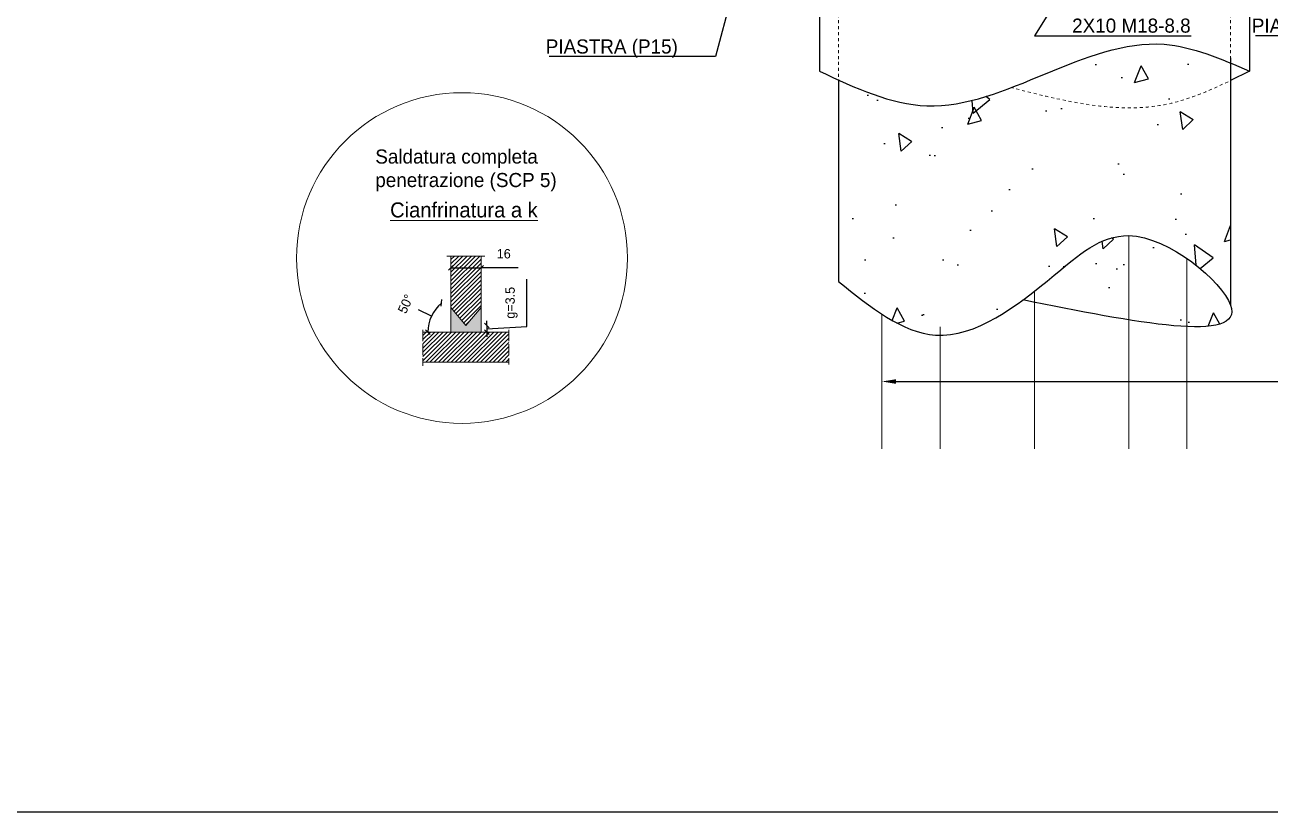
# Model space of a CAD drawing. Header units: millimetres. Extents: x -6949 to 549764, y -83146 to 127128.
# Drawn here: x 13927 to 15250, y -48298 to -47461 of the extents above; entities that cross this region are included whole.
import ezdxf
from ezdxf import colors
from ezdxf.entities.mleader import LeaderData, LeaderLine
from ezdxf.math import Vec2, Vec3

# ---------------------------------------------------------------- set-up
doc = ezdxf.new("R2010")
doc.units = ezdxf.units.MM
doc.linetypes.add('ACAD_ISO02W100', pattern=[15, 12, -3])
doc.linetypes.add('Tratto', pattern=[6.35, 3.175, -3.175])
for name, color, linetype, lineweight in [('armatura', 1, 'Continuous', 15), ('S-BEAM', 5, 'Continuous', 18), ('sezione', 1, 'ACAD_ISO02W100', 20), ('tratteggio', 253, 'Tratto', 15)]:
    doc.layers.add(name, color=color, linetype=linetype, lineweight=lineweight)
doc.layers.add('quote', color=7, linetype='Continuous', lineweight=5, true_color=0x383838)
doc.styles.get("Standard").update_dxf_attribs({"font": ''})
doc.styles.get('Standard').set_extended_font_data('Bahnschrift Light')
doc.dimstyles.new('per cianfrini', dxfattribs={"dimtxt": 10, "dimasz": 5, "dimexe": 0.18, "dimexo": 0.0625, "dimgap": 10, "dimtad": 2, "dimdec": 0, "dimlfac": 0.5, "dimzin": 0, "dimdsep": 46, "dimtxsty": 'Standard', "dimblk": 'OBLIQUE', "dimcen": 0, "dimse1": 1, "dimse2": 1, "dimadec": 0, "dimazin": 0, "dimtfac": 1, "dimtdec": 0, "dimtofl": 0, "dimtmove": 1, "dimatfit": 3, "dimfxl": 1, "dimtolj": 1, "dimtzin": 0, "dimarcsym": 1})

# ---------------------------------------------------------------- blocks, each defined once
blk = doc.blocks.new('_Oblique')
at = {"color": 0, "linetype": 'ByBlock', "lineweight": -2}
blk.add_line((-0.5, -0.5), (0.5, 0.5), dxfattribs=at)
blk = doc.blocks.new('*D1908')
at = {"layer": 'Defpoints', "color": 0, "transparency": 16777216}
for p in [(14395.5, -47780.4), (14405.5, -47787.4), (14417.6, -47787.4)]:
    blk.add_point(p, dxfattribs=at)
at = {"layer": 'quote', "color": 0, "lineweight": -2, "transparency": 16777216}
for p, q in [((14460.4, -47781.4), (14460.4, -47731)), ((14417.6, -47780.4), (14417.6, -47775.4)), ((14417.6, -47780.4), (14417.6, -47787.4)), ((14417.6, -47783.9), (14460.4, -47781.4)), ((14417.6, -47787.4), (14417.6, -47792.4))]:
    blk.add_line(p, q, dxfattribs=at)
at = {"layer": 'quote', "color": 0, "lineweight": -2, "transparency": 16777216, "xscale": 5, "yscale": 5, "zscale": 5}
for p, rotation in [((14417.6, -47780.4), 270), ((14417.6, -47787.4), 90)]:
    blk.add_blockref('_Oblique', p, dxfattribs=dict(at, rotation=rotation))
at = {"layer": 'quote', "color": 0, "transparency": 16777216, "insert": (14443.9, -47756.2), "char_height": 10, "attachment_point": 5, "rotation": 90}
blk.add_mtext('\\A1;g=3.5', dxfattribs=at)
blk = doc.blocks.new('*D1909')
at = {"layer": 'Defpoints', "color": 0, "transparency": 16777216}
for p in [(14411.5, -47719.1), (14379.5, -47764.5), (14411.5, -47764.5)]:
    blk.add_point(p, dxfattribs=at)
at = {"layer": 'quote', "color": 0, "lineweight": -2, "transparency": 16777216}
for p in [(14379.5, -47719.1), (14450.9, -47719.1)]:
    blk.add_line(p, (14411.5, -47719.1), dxfattribs=at)
at = {"layer": 'quote', "color": 0, "lineweight": -2, "transparency": 16777216, "xscale": 5, "yscale": 5, "zscale": 5, "rotation": 180}
blk.add_blockref('_Oblique', (14379.5, -47719.1), dxfattribs=at)
at = {"layer": 'quote', "color": 0, "lineweight": -2, "transparency": 16777216, "xscale": 5, "yscale": 5, "zscale": 5}
blk.add_blockref('_Oblique', (14411.5, -47719.1), dxfattribs=at)
at = {"layer": 'quote', "color": 0, "transparency": 16777216, "insert": (14435.7, -47704.1), "char_height": 10, "attachment_point": 5}
blk.add_mtext('\\A1;16', dxfattribs=at)
blk = doc.blocks.new('*D1910')
at = {"layer": 'Defpoints', "color": 0, "transparency": 16777216}
for p in [(14361.8, -47765.1), (14380.4, -47769.3), (14349.8, -47787.4), (14395.5, -47787.4), (14441.2, -47787.4)]:
    blk.add_point(p, dxfattribs=at)
at = {"layer": 'quote', "color": 0, "lineweight": -2, "transparency": 16777216}
blk.add_line((14358.9, -47770.3), (14345.1, -47763.8), dxfattribs=at)
blk.add_arc((14395.5, -47787.4), 40.4, 130, 180, dxfattribs=at)
at = {"layer": 'quote', "color": 0, "lineweight": -2, "transparency": 16777216, "xscale": 5, "yscale": 5, "zscale": 5}
for p, rotation in [((14369.6, -47756.4), 39.99999999998298), ((14355.1, -47787.4), 269.9999999999943)]:
    blk.add_blockref('_Oblique', p, dxfattribs=dict(at, rotation=rotation))
at = {"layer": 'quote', "color": 0, "transparency": 16777216, "insert": (14331.4, -47757.4), "char_height": 10, "attachment_point": 5, "rotation": 65}
blk.add_mtext('\\A1;50°', dxfattribs=at)

msp = doc.modelspace()

# ---------------------------------------------------------------- hatches: boundary and pattern name
h = msp.add_hatch()
h.set_pattern_fill('AR-CONC', color=256, angle=48)
edge = h.paths.add_edge_path()
edge.add_spline(control_points=[(15208.5, -47519.7), (15186.1, -47530.5), (15112.4, -47562.2), (15031.6, -47541.6), (14975.4, -47527.3)], knot_values=[21.801139, 21.801139, 21.801139, 21.801139, 94.84451, 260.815544, 260.815544, 260.815544, 260.815544], degree=3, periodic=0)
edge.add_spline(control_points=[(14975.4, -47527.3), (14945.3, -47538.8), (14883.4, -47557.1), (14822.7, -47533.3), (14791.5, -47519.1)], knot_values=[21.09983, 21.09983, 21.09983, 21.09983, 114.133121, 212.827969, 212.827969, 212.827969, 212.827969], degree=3, periodic=0)
edge.add_line((14791.5, -47519.1), (14791.5, -47733.5))
edge.add_spline(control_points=[(14791.5, -47733.5), (14806.9, -47745.9), (14822.3, -47758.3), (14837.8, -47768.3)], knot_values=[0, 0, 0, 0, 53.419193, 53.419193, 53.419193, 53.419193], degree=3, periodic=0)
edge.add_spline(control_points=[(14837.8, -47768.3), (14856.6, -47780.5), (14877.2, -47790.1), (14898.1, -47790.8), (14899.8, -47790.8)], knot_values=[53.419193, 53.419193, 53.419193, 53.419193, 118.117284, 123.553186, 123.553186, 123.553186, 123.553186], degree=3, periodic=0)
edge.add_spline(control_points=[(14899.8, -47790.8), (14899.8, -47790.8), (14899.8, -47790.8), (14899.8, -47790.8)], knot_values=[123.553186, 123.553186, 123.553186, 123.553186, 123.571311, 123.571311, 123.571311, 123.571311], degree=3, periodic=0)
edge.add_spline(control_points=[(14899.8, -47790.8), (14933.2, -47790.8), (14967.4, -47769.4), (15000, -47743.9)], knot_values=[123.571311, 123.571311, 123.571311, 123.571311, 235.148749, 235.148749, 235.148749, 235.148749], degree=3, periodic=0)
edge.add_spline(control_points=[(15000, -47743.9), (15007.1, -47738.3), (15039.9, -47711.4), (15070.4, -47684.2), (15100.2, -47684.8), (15100.2, -47684.8)], knot_values=[235.148749, 235.148749, 235.148749, 235.148749, 259.466462, 348.963017, 349.13403, 349.13403, 349.13403, 349.13403], degree=3, periodic=0)
edge.add_spline(control_points=[(15100.2, -47684.8), (15120.2, -47685.2), (15142.7, -47695.6), (15162.1, -47709)], knot_values=[349.13403, 349.13403, 349.13403, 349.13403, 409.222106, 409.222106, 409.222106, 409.222106], degree=3, periodic=0)
edge.add_spline(control_points=[(15162.1, -47709), (15185.1, -47725), (15203.7, -47745.2), (15208.5, -47758.7)], knot_values=[409.222106, 409.222106, 409.222106, 409.222106, 480.202566, 480.202566, 480.202566, 480.202566], degree=3, periodic=0)
edge.add_line((15208.5, -47758.7), (15208.5, -47519.7))
edge = h.paths.add_edge_path()
edge.add_spline(control_points=[(15208.5, -47501.2), (15185, -47491.4), (15108.2, -47464.1), (15029.6, -47506.5), (14975.4, -47527.3)], knot_values=[212.827969, 212.827969, 212.827969, 212.827969, 287.003703, 454.511818, 454.511818, 454.511818, 454.511818], degree=3, periodic=0)
edge.add_spline(control_points=[(14975.4, -47527.3), (15031.6, -47541.6), (15112.4, -47562.2), (15186.1, -47530.5), (15208.5, -47519.7)], knot_values=[21.801139, 21.801139, 21.801139, 21.801139, 187.772173, 260.815544, 260.815544, 260.815544, 260.815544], degree=3, periodic=0)
edge.add_line((15208.5, -47519.7), (15208.5, -47501.2))
h = msp.add_hatch()
h.set_pattern_fill('AR-CONC', color=256, angle=48)
h.set_pattern_definition([(98, (-2529.11, 7578.97), (133.7504, 124.72426), [19.05, -209.55]), (43, (-2529.1, 7578.97), (-165.56536, 101.651), [15.24, -167.6406]), (148.45144, (-2517.96, 7589.36), (-31.81497, 226.3753), [16.19, -178.09024]), (94.1842, (-2566.86, 7612.96), (212.6308, 173.3192), [28.575, -314.325]), (144.63556, (-2549.14, 7627.4), (-25.0191, 341.986), [24.285, -267.1356]), (39.18415, (-2566.86, 7612.96), (-25.0191, 341.986), [22.86, -251.4597]), (69, (-2540.43, 7623.34), (177.4477, 44.24268), [19.05, -209.55]), (14, (-2540.43, 7623.34), (-95.5247, 169.17366), [15.24, -167.64]), (119.45145, (-2525.64, 7627.02), (81.923, 213.41634), [16.19, -178.08994]), (85.5, (-2529.11, 7578.97), (-60.76996, 58.873644), [0, -165.608, 0, -170.18, 0, -168.275]), (55.5, (-2529.11, 7578.97), (-29.7376, 116.69058), [0, -97.028, 0, -161.798, 0, -64.135]), (15.5, (-2567.01, 7536.874), (94.9851, 96.93017), [0, -63.5, 0, -198.12, 0, -262.89]), (5.5, (-2584, 7518), (80.2222, 127.09508), [0, -82.55, 0, -131.572, 0, -186.69])])
edge = h.paths.add_edge_path()
edge.add_spline(control_points=[(15052.7, -47701.7), (15067.5, -47691.5), (15093.5, -47679.5), (15125.2, -47688.9), (15137.9, -47694.9)], knot_values=[296.943431, 296.943431, 296.943431, 296.943431, 348.963017, 385.423919, 385.423919, 385.423919, 385.423919], degree=3, periodic=0)
edge.add_line((15137.9, -47694.9), (15137.9, -47779.6))
edge.add_spline(control_points=[(15137.9, -47779.6), (15113.3, -47776.9), (15083.9, -47771.9), (15052.7, -47766)], knot_values=[599.118576, 599.118576, 599.118576, 599.118576, 659.961978, 659.961978, 659.961978, 659.961978], degree=3, periodic=0)
edge.add_line((15052.7, -47766), (15052.7, -47701.7))
edge = h.paths.add_edge_path()
edge.add_spline(control_points=[(15137.9, -47694.9), (15149.4, -47700.3), (15160.5, -47707.5), (15170.5, -47715.2)], knot_values=[385.423919, 385.423919, 385.423919, 385.423919, 418.092894, 418.092894, 418.092894, 418.092894], degree=3, periodic=0)
edge.add_line((15170.5, -47715.2), (15170.5, -47781.7))
edge.add_spline(control_points=[(15170.5, -47781.7), (15161, -47781.6), (15150, -47780.9), (15137.9, -47779.6)], knot_values=[569.345924, 569.345924, 569.345924, 569.345924, 599.118576, 599.118576, 599.118576, 599.118576], degree=3, periodic=0)
edge.add_line((15137.9, -47779.6), (15137.9, -47694.9))
edge = h.paths.add_edge_path()
edge.add_spline(control_points=[(15170.5, -47715.2), (15189.5, -47729.9), (15225.4, -47771.3), (15199, -47781.8), (15170.5, -47781.7)], knot_values=[418.092894, 418.092894, 418.092894, 418.092894, 480.202566, 569.345924, 569.345924, 569.345924, 569.345924], degree=3, periodic=0)
edge.add_line((15170.5, -47781.7), (15170.5, -47715.2))
edge = h.paths.add_edge_path()
edge.add_spline(control_points=[(15052.7, -47766), (15031.6, -47762), (15009.7, -47757.6), (14987.7, -47753.2)], knot_values=[659.961978, 659.961978, 659.961978, 659.961978, 701.048652, 701.048652, 701.048652, 701.048652], degree=3, periodic=0)
edge.add_spline(control_points=[(14791.5, -47733.5), (14825.6, -47760.9), (14900.4, -47821.1), (14992.5, -47751.5), (15042, -47709), (15052.7, -47701.7)], knot_values=[0, 0, 0, 0, 118.117284, 259.466462, 296.943431, 296.943431, 296.943431, 296.943431], degree=3, periodic=0)
edge.add_line((15052.7, -47701.7), (15052.7, -47766))
at = {"layer": 'quote', "true_color": 0xc7c8ca}
h = msp.add_hatch(dxfattribs=at)
h.set_pattern_fill('ANSI31', color=9)
h.set_pattern_definition([(45, (2259.892, -1696.186), (-2.24506403, 2.24506403), [])])
h.paths.add_polyline_path([(14379.5, -47761.3), (14395.5, -47780.4), (14411.5, -47761.3), (14411.5, -47706.5), (14379.5, -47706.5)])
at = {"layer": 'quote'}
h = msp.add_hatch(color=0, dxfattribs=at)
h.dxf.hatch_style = 1
h.paths.add_polyline_path([(14379.5, -47787.4), (14411.5, -47787.4), (14411.5, -47761.3), (14395.5, -47780.4), (14379.5, -47761.3)])
at = {"layer": 'quote', "true_color": 0xc7c8ca}
h = msp.add_hatch(dxfattribs=at)
h.set_pattern_fill('ANSI31', color=9)
h.set_pattern_definition([(45, (2379.187, -1250.677), (-2.24506403, 2.24506403), [])])
h.paths.add_polyline_path([(14441.2, -47819.4), (14441.2, -47787.4), (14349.8, -47787.4), (14349.8, -47819.4)])

# ---------------------------------------------------------------- linework, layer by layer
msp.add_lwpolyline([(10961.1, -45286.5), (16802.7, -45286.5), (16802.7, -48298.2), (10961.1, -48298.2)], close=True)
for points in [[(14771.5, -47334.9), (14771.5, -47509.8)], [(15228.5, -47334.9), (15228.5, -47509.8)], [(15208.5, -47495.5), (15208.5, -47758.7)], [(15228.5, -47509.8), (15208.5, -47519.7)], [(14791.5, -47518.8), (14791.5, -47733.5)]]:
    msp.add_lwpolyline(points)
for points in [[(14771.5, -47509.8), (14885.5, -47546.6), (15137.7, -47481.2), (15228.5, -47509.8)], [(14791.5, -47733.5), (14894.9, -47790.6), (15021, -47726.8), (15100, -47684.8), (15208.5, -47758.7), (14987.7, -47753.2)]]:
    msp.add_spline(points, degree=3)
at = {"layer": 'armatura'}
for points in [[(15100.2, -47684.8), (15100.2, -47911.6)], [(15162.1, -47709), (15162.1, -47911.6)], [(15000, -47743.9), (15000, -47911.6)], [(14837.8, -47768.3), (14837.8, -47911.6)], [(14899.8, -47781.8), (14899.8, -47911.6)], [(14899.8, -47790.8), (14899.8, -47911.6)]]:
    msp.add_lwpolyline(points, dxfattribs=at)
at = {"layer": 'quote'}
msp.add_lwpolyline([(14379.5, -47706.5), (14411.5, -47706.5)], dxfattribs=at)
msp.add_circle((14391.3, -47708.6), 175.9, dxfattribs=at)
at = {"layer": 'S-BEAM'}
for points in [[(14379.5, -47787.4), (14379.5, -47706.5)], [(14411.5, -47787.4), (14411.5, -47706.5)], [(14395.5, -47780.4), (14379.5, -47761.3)], [(14395.5, -47780.4), (14411.5, -47761.3)], [(14441.2, -47787.4), (14349.8, -47787.4)], [(14441.2, -47819.4), (14349.8, -47819.4)]]:
    msp.add_lwpolyline(points, dxfattribs=at)
at = {"layer": 'sezione'}
for points in [[(14375, -47706.5), (14415.5, -47706.5)], [(14349.8, -47785.1), (14349.8, -47823.4)], [(14441.2, -47785.1), (14441.2, -47822)]]:
    msp.add_lwpolyline(points, dxfattribs=at)
at = {"layer": 'tratteggio'}
for points in [[(14791.5, -47334.9), (14791.5, -47518.8)], [(15208.5, -47334.9), (15208.5, -47518.8)]]:
    msp.add_lwpolyline(points, dxfattribs=at)
msp.add_spline([(15228.5, -47509.8), (15140.4, -47545), (14975.4, -47527.3)], degree=3, dxfattribs=at)

# ---------------------------------------------------------------- texts
at = {"layer": 'quote', "color": 0, "insert": (14299.1, -47593.1), "char_height": 15, "attachment_point": 1}
msp.add_mtext_dynamic_manual_height_columns('Saldatura completa penetrazione (SCP 5)', width=279.735, gutter_width=1, heights=[0], dxfattribs=at)
at = {"layer": 'quote', "insert": (14301.7, -47649.4), "char_height": 16, "attachment_point": 1}
msp.add_mtext_dynamic_manual_height_columns('\\A1;\\pxqc;{\\LCianfrinatura a k}', width=183.312, gutter_width=2, heights=[0], dxfattribs=at)

# ---------------------------------------------------------------- dimensions: what is measured, and where the dimension line sits
at = {"layer": 'quote'}
dim = msp.add_linear_dim(base=(14411.5, -47719.1), p1=(14379.5, -47764.5), p2=(14411.5, -47764.5), text='16', dimstyle='per cianfrini', dxfattribs=at)
dim.commit()
dim.dimension.update_dxf_attribs({"geometry": '*D1909', "text_midpoint": (14435.7, -47722.3), "dimtype": 160})
dim = msp.add_linear_dim(base=(14417.6, -47787.4), p1=(14395.5, -47780.4), p2=(14405.5, -47787.4), angle=90, text='g=3.5', dimstyle='per cianfrini', dxfattribs=at)
dim.commit()
dim.dimension.update_dxf_attribs({"geometry": '*D1908', "text_midpoint": (14460.4, -47771.4), "dimtype": 160})
dim = msp.add_angular_dim_2l(base=(14361.8, -47765.1), line1=((14441.2, -47787.4), (14349.8, -47787.4)), line2=((14395.5, -47787.4), (14380.4, -47769.3)), dimstyle='per cianfrini', dxfattribs=at)
dim.commit()
dim.dimension.update_dxf_attribs({"geometry": '*D1910', "text_midpoint": (14331.4, -47757.4)})

# ---------------------------------------------------------------- leaders
ml = msp.add_multileader_mtext('Standard', dxfattribs=at)
ml.set_content('PIASTRA (P17)', color=256)
ml.set_leader_properties()
ml.build(insert=Vec2(0, 0))
ml.multileader.update_dxf_attribs({"text_left_attachment_type": 5, "text_right_attachment_type": 6, "dogleg_length": 30, "arrow_head_size": 15})
ctx = ml.context
ctx.base_point, ctx.char_height, ctx.arrow_head_size, ctx.landing_gap_size, ctx.plane_origin = Vec3(15233.1, -47473.7), 15, 15, 10, Vec3(15290.3, -47220.5)
ctx.left_attachment, ctx.right_attachment, ctx.text_align_type = 5, 6, 2
notes = []
notes.append((ctx, [(1, (1, 1, 0), (15411.5, -47472.1), (-1, 0), 30, [(0, [(15453.1, -47292.2)], 0, [])])]))
ctx.mtext.insert, ctx.mtext.alignment, ctx.mtext.flow_direction = Vec3(15371.5, -47453.8), 3, 5
ml = msp.add_multileader_mtext('Standard', dxfattribs=at)
ml.set_content('PIASTRA (P15)', color=256)
ml.set_leader_properties()
ml.build(insert=Vec2(0, 0))
ml.multileader.update_dxf_attribs({"text_left_attachment_type": 5, "text_right_attachment_type": 6, "dogleg_length": 30, "arrow_head_size": 15})
ctx = ml.context
ctx.base_point, ctx.char_height, ctx.arrow_head_size, ctx.landing_gap_size, ctx.plane_origin = Vec3(14481.6, -47495.8), 15, 15, 10, Vec3(14486.8, -47086.4)
ctx.left_attachment, ctx.right_attachment, ctx.text_align_type = 5, 6, 2
notes.append((ctx, [(1, (1, 1, 0), (14660.8, -47494.2), (-1, 0), 30, [(0, [(14703.3, -47334.9)], 0, [])])]))
ctx.mtext.insert, ctx.mtext.alignment, ctx.mtext.flow_direction = Vec3(14620.8, -47476), 3, 5
ml = msp.add_multileader_mtext('Standard', dxfattribs=at)
ml.set_content('2X10 M18-8.8', color=256)
ml.set_leader_properties()
ml.build(insert=Vec2(0, 0))
ml.multileader.update_dxf_attribs({"text_left_attachment_type": 5, "text_right_attachment_type": 6, "dogleg_length": 30, "arrow_head_size": 15})
ctx = ml.context
ctx.base_point, ctx.char_height, ctx.arrow_head_size, ctx.landing_gap_size, ctx.plane_origin = Vec3(15030, -47472), 15, 15, 10, Vec3(14932.5, -47363.9)
ctx.left_attachment, ctx.right_attachment = 5, 6
notes.append((ctx, [(0, (1, 1, 0), (15000, -47472), (1, 0), 30, [(1, [(14932.5, -47363.9), (15067.5, -47363.9)], 0, [])])]))
ctx.mtext.insert, ctx.mtext.flow_direction = Vec3(15040, -47453.8), 5
ml = msp.add_multileader_mtext('Standard', dxfattribs=at)
ml.set_content('10-{\\Fgreeks|c0;\\H1.33333x;Φ\\H0.75x;16}', color=256)
ml.set_leader_properties()
ml.build(insert=Vec2(0, 0))
ml.multileader.update_dxf_attribs({"text_left_attachment_type": 5, "text_right_attachment_type": 6, "dogleg_length": 30, "arrow_head_size": 15})
ctx = ml.context
ctx.base_point, ctx.char_height, ctx.arrow_head_size, ctx.landing_gap_size, ctx.plane_origin = Vec3(15265.8, -47840), 15, 15, 10, Vec3(14824.9, -48068.9)
ctx.left_attachment, ctx.right_attachment = 5, 6
notes.append((ctx, [(1, (1, 1, 0), (15201.6, -47840), (1, 0), 64.2, [(5, [(14837.8, -47840), (14899.8, -47840), (15000, -47840), (15100.2, -47840), (15100.2, -47840), (15162.1, -47840)], 0, [])])]))
ctx.mtext.insert, ctx.mtext.flow_direction = Vec3(15275.8, -47816), 5
for ctx, leaders in notes:
    for number, flags, end, landing, length, lines in leaders:
        leader = LeaderData()
        leader.index, (leader.has_last_leader_line, leader.has_dogleg_vector, leader.attachment_direction) = number, flags
        leader.last_leader_point, leader.dogleg_vector, leader.dogleg_length = Vec3(end), Vec3(landing), length
        for number, points, colour, breaks in lines:
            line = LeaderLine()
            line.index, line.vertices, line.color, line.breaks = number, Vec3.list(points), colors.encode_raw_color(colour), breaks
            leader.lines.append(line)
        ctx.leaders.append(leader)

doc.saveas('drawing.dxf')
